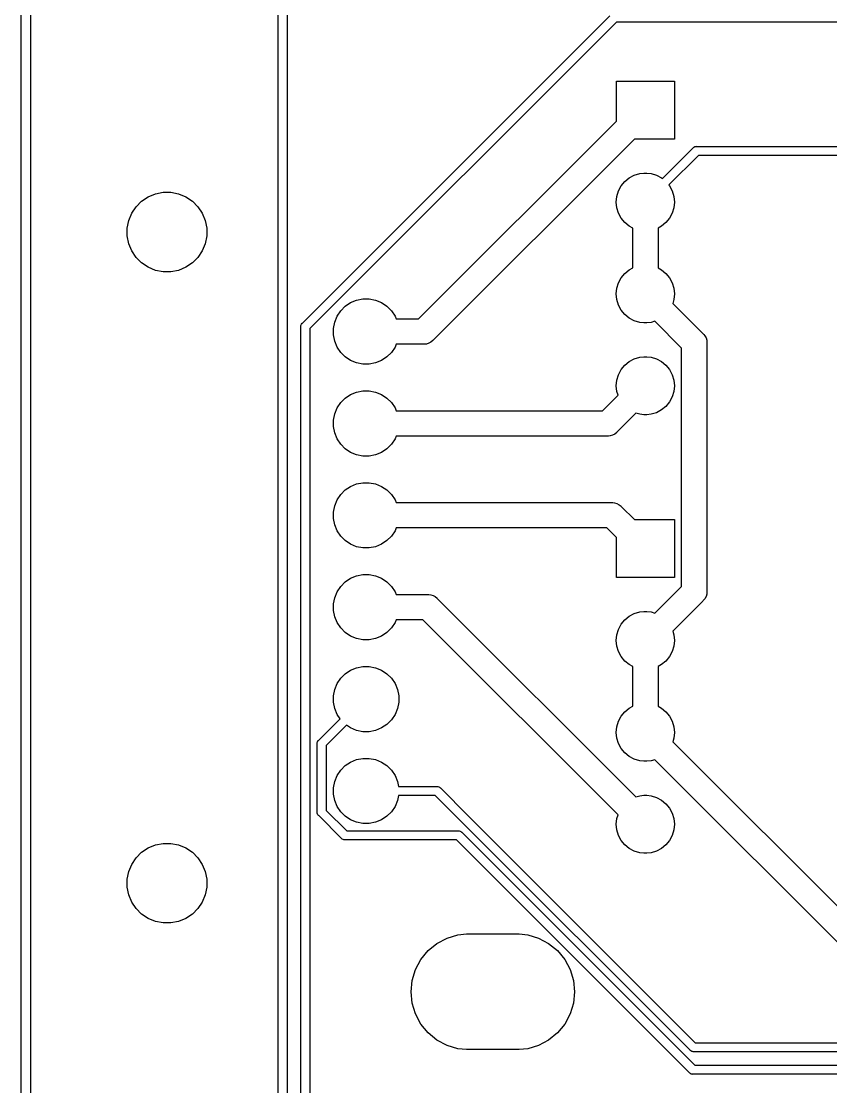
# Model space of a CAD drawing. Extents: x 0.8 to 4.31, y -4.31 to -0.81.
# Drawn here: x 0.796 to 1.677, y -3.135 to -1.975 of the extents above; entities that cross this region are included whole.
import ezdxf

# ---------------------------------------------------------------- set-up
doc = ezdxf.new("R2010")
doc.units = 0
doc.header["$MEASUREMENT"] = 0
doc.layers.add('BLACK', color=7, linetype='CONTINUOUS')

msp = doc.modelspace()

# ---------------------------------------------------------------- linework, layer by layer
at = {"layer": 'BLACK', "linetype": 'CONTINUOUS'}
for p, q in [((0.79626, -3.26361), (0.79626, -1.29867)), ((0.806103, -1.30046), (0.806103, -3.26181)), ((1.07572, -3.46366), (1.07572, -1.60358)), ((1.08556, -1.60537), (1.08556, -3.46366)), ((1.10194, -2.30388), (1.43649, -1.96933)), ((1.44345, -1.97629), (1.11017, -2.30957)), ((1.90455, -1.97629), (1.44345, -1.97629)), ((1.44352, -2.08406), (1.44352, -2.04055)), ((1.44352, -2.04055), (1.50651, -2.04055)), ((1.50651, -2.04055), (1.50651, -2.10354)), ((1.22836, -2.29921), (1.44352, -2.08406)), ((1.46301, -2.10354), (1.24429, -2.32226)), ((1.50651, -2.10354), (1.46301, -2.10354)), ((1.49357, -2.14653), (1.52707, -2.11303)), ((1.53276, -2.12126), (1.50053, -2.15349)), ((1.52707, -2.11303), (1.52723, -2.11284)), ((1.52723, -2.11284), (1.52764, -2.1125)), ((1.52764, -2.1125), (1.52798, -2.11223)), ((1.52798, -2.11223), (1.52883, -2.11177)), ((1.52883, -2.11177), (1.52976, -2.11149)), ((1.52976, -2.11149), (1.53048, -2.11142)), ((1.53048, -2.11142), (1.53072, -2.11139)), ((1.53048, -2.11142), (1.53048, -2.11142)), ((1.53072, -2.11139), (1.53097, -2.11142)), ((1.53097, -2.11142), (1.91871, -2.11142)), ((1.91872, -2.12126), (1.53276, -2.12126)), ((1.45743, -2.14573), (1.4629, -2.14281)), ((1.4629, -2.14281), (1.46884, -2.14101)), ((1.46884, -2.14101), (1.47347, -2.14055)), ((1.47347, -2.14055), (1.47656, -2.14055)), ((1.47656, -2.14055), (1.48119, -2.14101)), ((1.48119, -2.14101), (1.48713, -2.14281)), ((1.48713, -2.14281), (1.4926, -2.14573)), ((1.44578, -2.15994), (1.4487, -2.15446)), ((1.4487, -2.15446), (1.45264, -2.14967)), ((1.45264, -2.14967), (1.45743, -2.14573)), ((1.4926, -2.14573), (1.49357, -2.14653)), ((1.50053, -2.15349), (1.50133, -2.15446)), ((1.50133, -2.15446), (1.50426, -2.15994)), ((0.927118, -2.17109), (0.934211, -2.16635)), ((0.934211, -2.16635), (0.942092, -2.16308)), ((0.942092, -2.16308), (0.950459, -2.16142)), ((0.950459, -2.16142), (0.95899, -2.16142)), ((0.95899, -2.16142), (0.967357, -2.16308)), ((0.967357, -2.16308), (0.975238, -2.16635)), ((0.975238, -2.16635), (0.982331, -2.17109)), ((1.44337, -2.17205), (1.44398, -2.16587)), ((1.44398, -2.16587), (1.44578, -2.15994)), ((1.50426, -2.15994), (1.50606, -2.16587)), ((1.50606, -2.16587), (1.50666, -2.17205)), ((0.916346, -2.18421), (0.921086, -2.17712)), ((0.921086, -2.17712), (0.927118, -2.17109)), ((0.982331, -2.17109), (0.988363, -2.17712)), ((0.988363, -2.17712), (0.993103, -2.18421)), ((1.44398, -2.17822), (1.44337, -2.17205)), ((1.44578, -2.18416), (1.44398, -2.17822)), ((1.50606, -2.17822), (1.50426, -2.18416)), ((1.50666, -2.17205), (1.50606, -2.17822)), ((0.913082, -2.19209), (0.916346, -2.18421)), ((0.993103, -2.18421), (0.996367, -2.19209)), ((1.4487, -2.18963), (1.44578, -2.18416)), ((1.45264, -2.19443), (1.4487, -2.18963)), ((1.50133, -2.18963), (1.49739, -2.19443)), ((1.50426, -2.18416), (1.50133, -2.18963)), ((0.911417, -2.20046), (0.913082, -2.19209)), ((0.911417, -2.20899), (0.911417, -2.20046)), ((0.996367, -2.19209), (0.998031, -2.20046)), ((0.998031, -2.20046), (0.998031, -2.20899)), ((1.45743, -2.19836), (1.45264, -2.19443)), ((1.46124, -2.20039), (1.45743, -2.19836)), ((1.46124, -2.2437), (1.46124, -2.20039)), ((1.4926, -2.19836), (1.4888, -2.20039)), ((1.4888, -2.20039), (1.4888, -2.2437)), ((1.49739, -2.19443), (1.4926, -2.19836)), ((0.913082, -2.21736), (0.911417, -2.20899)), ((0.998031, -2.20899), (0.996367, -2.21736)), ((0.916346, -2.22524), (0.913082, -2.21736)), ((0.921086, -2.23233), (0.916346, -2.22524)), ((0.993103, -2.22524), (0.988363, -2.23233)), ((0.996367, -2.21736), (0.993103, -2.22524)), ((0.927118, -2.23836), (0.921086, -2.23233)), ((0.988363, -2.23233), (0.982331, -2.23836)), ((0.934211, -2.2431), (0.927118, -2.23836)), ((0.942092, -2.24637), (0.934211, -2.2431)), ((0.950459, -2.24803), (0.942092, -2.24637)), ((0.95899, -2.24803), (0.950459, -2.24803)), ((0.967357, -2.24637), (0.95899, -2.24803)), ((0.975238, -2.2431), (0.967357, -2.24637)), ((0.982331, -2.23836), (0.975238, -2.2431)), ((1.45264, -2.24967), (1.45743, -2.24573)), ((1.45743, -2.24573), (1.46124, -2.2437)), ((1.4888, -2.2437), (1.4926, -2.24573)), ((1.4926, -2.24573), (1.49739, -2.24967)), ((1.44398, -2.26587), (1.44578, -2.25994)), ((1.44578, -2.25994), (1.4487, -2.25446)), ((1.4487, -2.25446), (1.45264, -2.24967)), ((1.49739, -2.24967), (1.50133, -2.25446)), ((1.50133, -2.25446), (1.50426, -2.25994)), ((1.50426, -2.25994), (1.50606, -2.26587)), ((1.44337, -2.27205), (1.44398, -2.26587)), ((1.44398, -2.27822), (1.44337, -2.27205)), ((1.50606, -2.26587), (1.50666, -2.27205)), ((1.50666, -2.27205), (1.50606, -2.27822)), ((1.14863, -2.28542), (1.15444, -2.28153)), ((1.15444, -2.28153), (1.1609, -2.27886)), ((1.1609, -2.27886), (1.16776, -2.27749)), ((1.16776, -2.27749), (1.17476, -2.27749)), ((1.17476, -2.27749), (1.18161, -2.27886)), ((1.18161, -2.27886), (1.18808, -2.28153)), ((1.18808, -2.28153), (1.19389, -2.28542)), ((1.44578, -2.28416), (1.44398, -2.27822)), ((1.4487, -2.28963), (1.44578, -2.28416)), ((1.50606, -2.27822), (1.5048, -2.28235)), ((1.5048, -2.28235), (1.53743, -2.31497)), ((1.1398, -2.29618), (1.14369, -2.29036)), ((1.14369, -2.29036), (1.14863, -2.28542)), ((1.19389, -2.28542), (1.19883, -2.29036)), ((1.19883, -2.29036), (1.20272, -2.29618)), ((1.45264, -2.29443), (1.4487, -2.28963)), ((1.45743, -2.29836), (1.45264, -2.29443)), ((1.1003, -2.30753), (1.10033, -2.30729)), ((1.10033, -2.30729), (1.1004, -2.30656)), ((1.10033, -2.30729), (1.10033, -2.30729)), ((1.1004, -2.30656), (1.10068, -2.30563)), ((1.10068, -2.30563), (1.10114, -2.30478)), ((1.10114, -2.30478), (1.10175, -2.30403)), ((1.10175, -2.30403), (1.10194, -2.30388)), ((1.13576, -2.3095), (1.13712, -2.30264)), ((1.13712, -2.30264), (1.1398, -2.29618)), ((1.20272, -2.29618), (1.20398, -2.29921)), ((1.20398, -2.29921), (1.22836, -2.29921)), ((1.4629, -2.30129), (1.45743, -2.29836)), ((1.46884, -2.30309), (1.4629, -2.30129)), ((1.47347, -2.30354), (1.46884, -2.30309)), ((1.47656, -2.30354), (1.47347, -2.30354)), ((1.48119, -2.30309), (1.47656, -2.30354)), ((1.48532, -2.30184), (1.48119, -2.30309)), ((1.51439, -2.3309), (1.48532, -2.30184)), ((1.10033, -2.30777), (1.1003, -2.30753)), ((1.10033, -3.29005), (1.10033, -2.30777)), ((1.11017, -2.30957), (1.11017, -3.5708)), ((1.13576, -2.31649), (1.13576, -2.3095)), ((1.13712, -2.32335), (1.13576, -2.31649)), ((1.53743, -2.31497), (1.53796, -2.31541)), ((1.53796, -2.31541), (1.53868, -2.31629)), ((1.53868, -2.31629), (1.53968, -2.3175)), ((1.53968, -2.3175), (1.54096, -2.3199)), ((1.1398, -2.32981), (1.13712, -2.32335)), ((1.14369, -2.33562), (1.1398, -2.32981)), ((1.20272, -2.32981), (1.19883, -2.33562)), ((1.20398, -2.32677), (1.20272, -2.32981)), ((1.23339, -2.32677), (1.20398, -2.32677)), ((1.23407, -2.32684), (1.23339, -2.32677)), ((1.23475, -2.32677), (1.23407, -2.32684)), ((1.23677, -2.32657), (1.23475, -2.32677)), ((1.23475, -2.32677), (1.23475, -2.32677)), ((1.23937, -2.32578), (1.23677, -2.32657)), ((1.24176, -2.3245), (1.23937, -2.32578)), ((1.24386, -2.32278), (1.24176, -2.3245)), ((1.24429, -2.32226), (1.24386, -2.32278)), ((1.54096, -2.3199), (1.54175, -2.3225)), ((1.54175, -2.3225), (1.54201, -2.3252)), ((1.54201, -2.3252), (1.54194, -2.32587)), ((1.54194, -2.32587), (1.54194, -2.59539)), ((1.14863, -2.34057), (1.14369, -2.33562)), ((1.15444, -2.34445), (1.14863, -2.34057)), ((1.19389, -2.34057), (1.18808, -2.34445)), ((1.19883, -2.33562), (1.19389, -2.34057)), ((1.4629, -2.34281), (1.46884, -2.34101)), ((1.46884, -2.34101), (1.47347, -2.34055)), ((1.47347, -2.34055), (1.47656, -2.34055)), ((1.47656, -2.34055), (1.48119, -2.34101)), ((1.48119, -2.34101), (1.48713, -2.34281)), ((1.51439, -2.59036), (1.51439, -2.3309)), ((1.1609, -2.34713), (1.15444, -2.34445)), ((1.16776, -2.34849), (1.1609, -2.34713)), ((1.17476, -2.34849), (1.16776, -2.34849)), ((1.18161, -2.34713), (1.17476, -2.34849)), ((1.18808, -2.34445), (1.18161, -2.34713)), ((1.4487, -2.35446), (1.45264, -2.34967)), ((1.45264, -2.34967), (1.45743, -2.34573)), ((1.45743, -2.34573), (1.4629, -2.34281)), ((1.48713, -2.34281), (1.4926, -2.34573)), ((1.4926, -2.34573), (1.49739, -2.34967)), ((1.49739, -2.34967), (1.50133, -2.35446)), ((1.44398, -2.36587), (1.44578, -2.35994)), ((1.44578, -2.35994), (1.4487, -2.35446)), ((1.50133, -2.35446), (1.50426, -2.35994)), ((1.50426, -2.35994), (1.50606, -2.36587)), ((1.44337, -2.37205), (1.44398, -2.36587)), ((1.44398, -2.37822), (1.44337, -2.37205)), ((1.50606, -2.36587), (1.50666, -2.37205)), ((1.50666, -2.37205), (1.50606, -2.37822)), ((1.14369, -2.39036), (1.14863, -2.38542)), ((1.14863, -2.38542), (1.15444, -2.38153)), ((1.15444, -2.38153), (1.1609, -2.37886)), ((1.1609, -2.37886), (1.16776, -2.37749)), ((1.16776, -2.37749), (1.17476, -2.37749)), ((1.17476, -2.37749), (1.18161, -2.37886)), ((1.18161, -2.37886), (1.18808, -2.38153)), ((1.18808, -2.38153), (1.19389, -2.38542)), ((1.19389, -2.38542), (1.19883, -2.39036)), ((1.42836, -2.39921), (1.44523, -2.38235)), ((1.44523, -2.38235), (1.44398, -2.37822)), ((1.50426, -2.38416), (1.50133, -2.38963)), ((1.50606, -2.37822), (1.50426, -2.38416)), ((1.13712, -2.40264), (1.1398, -2.39618)), ((1.1398, -2.39618), (1.14369, -2.39036)), ((1.19883, -2.39036), (1.20272, -2.39618)), ((1.20272, -2.39618), (1.20398, -2.39921)), ((1.20398, -2.39921), (1.42836, -2.39921)), ((1.4926, -2.39836), (1.48713, -2.40129)), ((1.49739, -2.39443), (1.4926, -2.39836)), ((1.50133, -2.38963), (1.49739, -2.39443)), ((1.13576, -2.4095), (1.13712, -2.40264)), ((1.13576, -2.41649), (1.13576, -2.4095)), ((1.46471, -2.40184), (1.44429, -2.42226)), ((1.46884, -2.40309), (1.46471, -2.40184)), ((1.47347, -2.40354), (1.46884, -2.40309)), ((1.47656, -2.40354), (1.47347, -2.40354)), ((1.48119, -2.40309), (1.47656, -2.40354)), ((1.48713, -2.40129), (1.48119, -2.40309)), ((1.13712, -2.42335), (1.13576, -2.41649)), ((1.44386, -2.42278), (1.44176, -2.4245)), ((1.44429, -2.42226), (1.44386, -2.42278)), ((1.1398, -2.42981), (1.13712, -2.42335)), ((1.14369, -2.43562), (1.1398, -2.42981)), ((1.20272, -2.42981), (1.19883, -2.43562)), ((1.20398, -2.42677), (1.20272, -2.42981)), ((1.43339, -2.42677), (1.20398, -2.42677)), ((1.43407, -2.42684), (1.43339, -2.42677)), ((1.43475, -2.42677), (1.43407, -2.42684)), ((1.43677, -2.42657), (1.43475, -2.42677)), ((1.43475, -2.42677), (1.43475, -2.42677)), ((1.43937, -2.42578), (1.43677, -2.42657)), ((1.44176, -2.4245), (1.43937, -2.42578)), ((1.14863, -2.44057), (1.14369, -2.43562)), ((1.15444, -2.44445), (1.14863, -2.44057)), ((1.1609, -2.44713), (1.15444, -2.44445)), ((1.18808, -2.44445), (1.18161, -2.44713)), ((1.19389, -2.44057), (1.18808, -2.44445)), ((1.19883, -2.43562), (1.19389, -2.44057)), ((1.16776, -2.44849), (1.1609, -2.44713)), ((1.17476, -2.44849), (1.16776, -2.44849)), ((1.18161, -2.44713), (1.17476, -2.44849)), ((1.15444, -2.48153), (1.1609, -2.47886)), ((1.1609, -2.47886), (1.16776, -2.47749)), ((1.16776, -2.47749), (1.17476, -2.47749)), ((1.17476, -2.47749), (1.18161, -2.47886)), ((1.18161, -2.47886), (1.18808, -2.48153)), ((1.1398, -2.49618), (1.14369, -2.49036)), ((1.14369, -2.49036), (1.14863, -2.48542)), ((1.14863, -2.48542), (1.15444, -2.48153)), ((1.18808, -2.48153), (1.19389, -2.48542)), ((1.19389, -2.48542), (1.19883, -2.49036)), ((1.19883, -2.49036), (1.20272, -2.49618)), ((1.13576, -2.5095), (1.13712, -2.50264)), ((1.13712, -2.50264), (1.1398, -2.49618)), ((1.20272, -2.49618), (1.20398, -2.49921)), ((1.20398, -2.49921), (1.43812, -2.49921)), ((1.43812, -2.49921), (1.4388, -2.49915)), ((1.4388, -2.49915), (1.43947, -2.49921)), ((1.43947, -2.49921), (1.43947, -2.49921)), ((1.43947, -2.49921), (1.4415, -2.49941)), ((1.4415, -2.49941), (1.44409, -2.5002)), ((1.44409, -2.5002), (1.44649, -2.50148)), ((1.44649, -2.50148), (1.44859, -2.5032)), ((1.44859, -2.5032), (1.44902, -2.50373)), ((1.44902, -2.50373), (1.46301, -2.51772)), ((1.13576, -2.51649), (1.13576, -2.5095)), ((1.13712, -2.52335), (1.13576, -2.51649)), ((1.1398, -2.52981), (1.13712, -2.52335)), ((1.20398, -2.52677), (1.20272, -2.52981)), ((1.43309, -2.52677), (1.20398, -2.52677)), ((1.44352, -2.5372), (1.43309, -2.52677)), ((1.46301, -2.51772), (1.50651, -2.51772)), ((1.50651, -2.51772), (1.50651, -2.58071)), ((1.14369, -2.53562), (1.1398, -2.52981)), ((1.14863, -2.54057), (1.14369, -2.53562)), ((1.19883, -2.53562), (1.19389, -2.54057)), ((1.20272, -2.52981), (1.19883, -2.53562)), ((1.44352, -2.58071), (1.44352, -2.5372)), ((1.15444, -2.54445), (1.14863, -2.54057)), ((1.1609, -2.54713), (1.15444, -2.54445)), ((1.16776, -2.54849), (1.1609, -2.54713)), ((1.17476, -2.54849), (1.16776, -2.54849)), ((1.18161, -2.54713), (1.17476, -2.54849)), ((1.18808, -2.54445), (1.18161, -2.54713)), ((1.19389, -2.54057), (1.18808, -2.54445)), ((1.14369, -2.59036), (1.14863, -2.58542)), ((1.14863, -2.58542), (1.15444, -2.58153)), ((1.15444, -2.58153), (1.1609, -2.57886)), ((1.1609, -2.57886), (1.16776, -2.57749)), ((1.16776, -2.57749), (1.17476, -2.57749)), ((1.17476, -2.57749), (1.18161, -2.57886)), ((1.18161, -2.57886), (1.18808, -2.58153)), ((1.18808, -2.58153), (1.19389, -2.58542)), ((1.19389, -2.58542), (1.19883, -2.59036)), ((1.50651, -2.58071), (1.44352, -2.58071)), ((1.13712, -2.60264), (1.1398, -2.59618)), ((1.1398, -2.59618), (1.14369, -2.59036)), ((1.19883, -2.59036), (1.20272, -2.59618)), ((1.20272, -2.59618), (1.20398, -2.59921)), ((1.48532, -2.61942), (1.51439, -2.59036)), ((1.54201, -2.59606), (1.54175, -2.59876)), ((1.54194, -2.59539), (1.54201, -2.59606)), ((1.13576, -2.6095), (1.13712, -2.60264)), ((1.20398, -2.59921), (1.23812, -2.59921)), ((1.23812, -2.59921), (1.2388, -2.59915)), ((1.2388, -2.59915), (1.23947, -2.59921)), ((1.23947, -2.59921), (1.23947, -2.59921)), ((1.23947, -2.59921), (1.2415, -2.59941)), ((1.2415, -2.59941), (1.24409, -2.6002)), ((1.24409, -2.6002), (1.24649, -2.60148)), ((1.24649, -2.60148), (1.24859, -2.6032)), ((1.24859, -2.6032), (1.24902, -2.60373)), ((1.24902, -2.60373), (1.46471, -2.81942)), ((1.53743, -2.60628), (1.5048, -2.63891)), ((1.53796, -2.60585), (1.53743, -2.60628)), ((1.53839, -2.60533), (1.53796, -2.60585)), ((1.53968, -2.60376), (1.53839, -2.60533)), ((1.54096, -2.60136), (1.53968, -2.60376)), ((1.54175, -2.59876), (1.54096, -2.60136)), ((1.13576, -2.61649), (1.13576, -2.6095)), ((1.13712, -2.62335), (1.13576, -2.61649)), ((1.45743, -2.6229), (1.4629, -2.61997)), ((1.4629, -2.61997), (1.46884, -2.61817)), ((1.46884, -2.61817), (1.47347, -2.61772)), ((1.47347, -2.61772), (1.47656, -2.61772)), ((1.47656, -2.61772), (1.48119, -2.61817)), ((1.48119, -2.61817), (1.48532, -2.61942)), ((1.1398, -2.62981), (1.13712, -2.62335)), ((1.14369, -2.63562), (1.1398, -2.62981)), ((1.20272, -2.62981), (1.19883, -2.63562)), ((1.20398, -2.62677), (1.20272, -2.62981)), ((1.23309, -2.62677), (1.20398, -2.62677)), ((1.44523, -2.83891), (1.23309, -2.62677)), ((1.44578, -2.6371), (1.4487, -2.63163)), ((1.4487, -2.63163), (1.45264, -2.62683)), ((1.45264, -2.62683), (1.45743, -2.6229)), ((1.14863, -2.64057), (1.14369, -2.63562)), ((1.15444, -2.64445), (1.14863, -2.64057)), ((1.19389, -2.64057), (1.18808, -2.64445)), ((1.19883, -2.63562), (1.19389, -2.64057)), ((1.44337, -2.64921), (1.44398, -2.64304)), ((1.44398, -2.64304), (1.44578, -2.6371)), ((1.5048, -2.63891), (1.50606, -2.64304)), ((1.50606, -2.64304), (1.50666, -2.64921)), ((1.1609, -2.64713), (1.15444, -2.64445)), ((1.16776, -2.64849), (1.1609, -2.64713)), ((1.17476, -2.64849), (1.16776, -2.64849)), ((1.18161, -2.64713), (1.17476, -2.64849)), ((1.18808, -2.64445), (1.18161, -2.64713)), ((1.44398, -2.65539), (1.44337, -2.64921)), ((1.50666, -2.64921), (1.50606, -2.65539)), ((1.44578, -2.66132), (1.44398, -2.65539)), ((1.4487, -2.6668), (1.44578, -2.66132)), ((1.45264, -2.67159), (1.4487, -2.6668)), ((1.50133, -2.6668), (1.49739, -2.67159)), ((1.50426, -2.66132), (1.50133, -2.6668)), ((1.50606, -2.65539), (1.50426, -2.66132)), ((1.1609, -2.67886), (1.16776, -2.67749)), ((1.16776, -2.67749), (1.17476, -2.67749)), ((1.17476, -2.67749), (1.18161, -2.67886)), ((1.45743, -2.67553), (1.45264, -2.67159)), ((1.46124, -2.67756), (1.45743, -2.67553)), ((1.46124, -2.72086), (1.46124, -2.67756)), ((1.4926, -2.67553), (1.4888, -2.67756)), ((1.4888, -2.67756), (1.4888, -2.72086)), ((1.49739, -2.67159), (1.4926, -2.67553)), ((1.14369, -2.69036), (1.14863, -2.68542)), ((1.14863, -2.68542), (1.15444, -2.68153)), ((1.15444, -2.68153), (1.1609, -2.67886)), ((1.18161, -2.67886), (1.18808, -2.68153)), ((1.18808, -2.68153), (1.19389, -2.68542)), ((1.19389, -2.68542), (1.19883, -2.69036)), ((1.13712, -2.70264), (1.1398, -2.69618)), ((1.1398, -2.69618), (1.14369, -2.69036)), ((1.19883, -2.69036), (1.20272, -2.69618)), ((1.20272, -2.69618), (1.2054, -2.70264)), ((1.13576, -2.7095), (1.13712, -2.70264)), ((1.13576, -2.71649), (1.13576, -2.7095)), ((1.2054, -2.70264), (1.20676, -2.7095)), ((1.20676, -2.7095), (1.20676, -2.71649)), ((1.13712, -2.72335), (1.13576, -2.71649)), ((1.1398, -2.72981), (1.13712, -2.72335)), ((1.2054, -2.72335), (1.20272, -2.72981)), ((1.20676, -2.71649), (1.2054, -2.72335)), ((1.45264, -2.72683), (1.45743, -2.7229)), ((1.45743, -2.7229), (1.46124, -2.72086)), ((1.4888, -2.72086), (1.4926, -2.7229)), ((1.4926, -2.7229), (1.49739, -2.72683)), ((1.11966, -2.75764), (1.14288, -2.73441)), ((1.14288, -2.73441), (1.1398, -2.72981)), ((1.19883, -2.73562), (1.19389, -2.74057)), ((1.20272, -2.72981), (1.19883, -2.73562)), ((1.44578, -2.7371), (1.4487, -2.73163)), ((1.4487, -2.73163), (1.45264, -2.72683)), ((1.49739, -2.72683), (1.50133, -2.73163)), ((1.50133, -2.73163), (1.50426, -2.7371)), ((1.14984, -2.74137), (1.12789, -2.76333)), ((1.15444, -2.74445), (1.14984, -2.74137)), ((1.1609, -2.74713), (1.15444, -2.74445)), ((1.16776, -2.74849), (1.1609, -2.74713)), ((1.18161, -2.74713), (1.17476, -2.74849)), ((1.18808, -2.74445), (1.18161, -2.74713)), ((1.19389, -2.74057), (1.18808, -2.74445)), ((1.44337, -2.74921), (1.44398, -2.74304)), ((1.44398, -2.74304), (1.44578, -2.7371)), ((1.50426, -2.7371), (1.50606, -2.74304)), ((1.50606, -2.74304), (1.50666, -2.74921)), ((1.11811, -2.76032), (1.1184, -2.7594)), ((1.1184, -2.7594), (1.11885, -2.75854)), ((1.11885, -2.75854), (1.11931, -2.75798)), ((1.11931, -2.75798), (1.11947, -2.75779)), ((1.11931, -2.75798), (1.11931, -2.75798)), ((1.11947, -2.75779), (1.11966, -2.75764)), ((1.17476, -2.74849), (1.16776, -2.74849)), ((1.44398, -2.75539), (1.44337, -2.74921)), ((1.44578, -2.76132), (1.44398, -2.75539)), ((1.50606, -2.75539), (1.5048, -2.75951)), ((1.5048, -2.75951), (2.11389, -3.3686)), ((1.50666, -2.74921), (1.50606, -2.75539)), ((1.11802, -2.76129), (1.11811, -2.76032)), ((1.11804, -2.76153), (1.11802, -2.76129)), ((1.11804, -2.83593), (1.11804, -2.76153)), ((1.12789, -2.76333), (1.12789, -2.83414)), ((1.4487, -2.7668), (1.44578, -2.76132)), ((1.45264, -2.77159), (1.4487, -2.7668)), ((1.14863, -2.78542), (1.15444, -2.78153)), ((1.15444, -2.78153), (1.1609, -2.77886)), ((1.1609, -2.77886), (1.16776, -2.77749)), ((1.16776, -2.77749), (1.17476, -2.77749)), ((1.17476, -2.77749), (1.18161, -2.77886)), ((1.18161, -2.77886), (1.18808, -2.78153)), ((1.18808, -2.78153), (1.19389, -2.78542)), ((1.45743, -2.77553), (1.45264, -2.77159)), ((1.4629, -2.77845), (1.45743, -2.77553)), ((1.46884, -2.78025), (1.4629, -2.77845)), ((1.47347, -2.78071), (1.46884, -2.78025)), ((1.47656, -2.78071), (1.47347, -2.78071)), ((1.48119, -2.78025), (1.47656, -2.78071)), ((1.48532, -2.779), (1.48119, -2.78025)), ((2.10954, -3.40323), (1.48532, -2.779)), ((1.1398, -2.79618), (1.14369, -2.79036)), ((1.14369, -2.79036), (1.14863, -2.78542)), ((1.19389, -2.78542), (1.19883, -2.79036)), ((1.19883, -2.79036), (1.20272, -2.79618)), ((1.13576, -2.8095), (1.13712, -2.80264)), ((1.13712, -2.80264), (1.1398, -2.79618)), ((1.20272, -2.79618), (1.2054, -2.80264)), ((1.2054, -2.80264), (1.20648, -2.80807)), ((1.13576, -2.81649), (1.13576, -2.8095)), ((1.13712, -2.82335), (1.13576, -2.81649)), ((1.20648, -2.80807), (1.24814, -2.80807)), ((1.24814, -2.80807), (1.24838, -2.80805)), ((1.24838, -2.80805), (1.24862, -2.80807)), ((1.24862, -2.80807), (1.24862, -2.80807)), ((1.24862, -2.80807), (1.24934, -2.80814)), ((1.24934, -2.80814), (1.25027, -2.80842)), ((1.25027, -2.80842), (1.25112, -2.80888)), ((1.25112, -2.80888), (1.25187, -2.8095)), ((1.25187, -2.8095), (1.25203, -2.80968)), ((1.25203, -2.80968), (1.28261, -2.84026)), ((1.1398, -2.82981), (1.13712, -2.82335)), ((1.2054, -2.82335), (1.20272, -2.82981)), ((1.20648, -2.81791), (1.2054, -2.82335)), ((1.24634, -2.81791), (1.20648, -2.81791)), ((1.27565, -2.84722), (1.24634, -2.81791)), ((1.46471, -2.81942), (1.46884, -2.81817)), ((1.46884, -2.81817), (1.47347, -2.81772)), ((1.47347, -2.81772), (1.47656, -2.81772)), ((1.47656, -2.81772), (1.48119, -2.81817)), ((1.48119, -2.81817), (1.48713, -2.81997)), ((1.48713, -2.81997), (1.4926, -2.8229)), ((1.4926, -2.8229), (1.49739, -2.82683)), ((1.49739, -2.82683), (1.50133, -2.83163)), ((1.11802, -2.83617), (1.11804, -2.83593)), ((1.11804, -2.83641), (1.11802, -2.83617)), ((1.11804, -2.83642), (1.11804, -2.83641)), ((1.11811, -2.83714), (1.11804, -2.83642)), ((1.1184, -2.83807), (1.11811, -2.83714)), ((1.11885, -2.83892), (1.1184, -2.83807)), ((1.11947, -2.83967), (1.11885, -2.83892)), ((1.11966, -2.83982), (1.11947, -2.83967)), ((1.14443, -2.8646), (1.11966, -2.83982)), ((1.12789, -2.83414), (1.15012, -2.85637)), ((1.14369, -2.83562), (1.1398, -2.82981)), ((1.14863, -2.84057), (1.14369, -2.83562)), ((1.15444, -2.84445), (1.14863, -2.84057)), ((1.19389, -2.84057), (1.18808, -2.84445)), ((1.19883, -2.83562), (1.19389, -2.84057)), ((1.20272, -2.82981), (1.19883, -2.83562)), ((1.28261, -2.84026), (1.28261, -2.84026)), ((1.28261, -2.84026), (1.52929, -3.08694)), ((1.44398, -2.84304), (1.44523, -2.83891)), ((1.50133, -2.83163), (1.50426, -2.8371)), ((1.50426, -2.8371), (1.50606, -2.84304)), ((1.1609, -2.84713), (1.15444, -2.84445)), ((1.16776, -2.84849), (1.1609, -2.84713)), ((1.17476, -2.84849), (1.16776, -2.84849)), ((1.18161, -2.84713), (1.17476, -2.84849)), ((1.18808, -2.84445), (1.18161, -2.84713)), ((1.5236, -3.09517), (1.27565, -2.84722)), ((1.27565, -2.84722), (1.27565, -2.84722)), ((1.44337, -2.84921), (1.44398, -2.84304)), ((1.44398, -2.85539), (1.44337, -2.84921)), ((1.50606, -2.84304), (1.50666, -2.84921)), ((1.50666, -2.84921), (1.50606, -2.85539)), ((1.15012, -2.85637), (1.27138, -2.85637)), ((1.27138, -2.85637), (1.27162, -2.85634)), ((1.27162, -2.85634), (1.27186, -2.85637)), ((1.27186, -2.85637), (1.27186, -2.85637)), ((1.27186, -2.85637), (1.27258, -2.85644)), ((1.27258, -2.85644), (1.27351, -2.85672)), ((1.27351, -2.85672), (1.27436, -2.85718)), ((1.27436, -2.85718), (1.27511, -2.85779)), ((1.27511, -2.85779), (1.27527, -2.85798)), ((1.27527, -2.85798), (1.52884, -3.11155)), ((1.44578, -2.86132), (1.44398, -2.85539)), ((1.4487, -2.8668), (1.44578, -2.86132)), ((1.50426, -2.86132), (1.50133, -2.8668)), ((1.50606, -2.85539), (1.50426, -2.86132)), ((0.927118, -2.87975), (0.934211, -2.87501)), ((0.934211, -2.87501), (0.942092, -2.87174)), ((0.942092, -2.87174), (0.950459, -2.87008)), ((0.950459, -2.87008), (0.95899, -2.87008)), ((0.95899, -2.87008), (0.967357, -2.87174)), ((0.967357, -2.87174), (0.975238, -2.87501)), ((0.975238, -2.87501), (0.982331, -2.87975)), ((1.14458, -2.86478), (1.14443, -2.8646)), ((1.14477, -2.86494), (1.14458, -2.86478)), ((1.14523, -2.86532), (1.14477, -2.86494)), ((1.14477, -2.86494), (1.14477, -2.86494)), ((1.14533, -2.8654), (1.14523, -2.86532)), ((1.14619, -2.86586), (1.14533, -2.8654)), ((1.14711, -2.86614), (1.14619, -2.86586)), ((1.14784, -2.86621), (1.14711, -2.86614)), ((1.14808, -2.86623), (1.14784, -2.86621)), ((1.14784, -2.86621), (1.14784, -2.86621)), ((1.14832, -2.86621), (1.14808, -2.86623)), ((1.26958, -2.86621), (1.14832, -2.86621)), ((1.52315, -3.11978), (1.26958, -2.86621)), ((1.45264, -2.87159), (1.4487, -2.8668)), ((1.45743, -2.87553), (1.45264, -2.87159)), ((1.4629, -2.87845), (1.45743, -2.87553)), ((1.4926, -2.87553), (1.48713, -2.87845)), ((1.49739, -2.87159), (1.4926, -2.87553)), ((1.50133, -2.8668), (1.49739, -2.87159)), ((0.916346, -2.89287), (0.921086, -2.88578)), ((0.921086, -2.88578), (0.927118, -2.87975)), ((0.982331, -2.87975), (0.988363, -2.88578)), ((0.988363, -2.88578), (0.993103, -2.89287)), ((1.46884, -2.88025), (1.4629, -2.87845)), ((1.47347, -2.88071), (1.46884, -2.88025)), ((1.47656, -2.88071), (1.47347, -2.88071)), ((1.48119, -2.88025), (1.47656, -2.88071)), ((1.48713, -2.87845), (1.48119, -2.88025)), ((0.913082, -2.90075), (0.916346, -2.89287)), ((0.993103, -2.89287), (0.996367, -2.90075)), ((0.911417, -2.90912), (0.913082, -2.90075)), ((0.911417, -2.91765), (0.911417, -2.90912)), ((0.996367, -2.90075), (0.998031, -2.90912)), ((0.998031, -2.90912), (0.998031, -2.91765)), ((0.913082, -2.92602), (0.911417, -2.91765)), ((0.998031, -2.91765), (0.996367, -2.92602)), ((0.916346, -2.9339), (0.913082, -2.92602)), ((0.996367, -2.92602), (0.993103, -2.9339)), ((0.921086, -2.94099), (0.916346, -2.9339)), ((0.927118, -2.94702), (0.921086, -2.94099)), ((0.988363, -2.94099), (0.982331, -2.94702)), ((0.993103, -2.9339), (0.988363, -2.94099)), ((0.934211, -2.95176), (0.927118, -2.94702)), ((0.942092, -2.95503), (0.934211, -2.95176)), ((0.950459, -2.95669), (0.942092, -2.95503)), ((0.95899, -2.95669), (0.950459, -2.95669)), ((0.967357, -2.95503), (0.95899, -2.95669)), ((0.975238, -2.95176), (0.967357, -2.95503)), ((0.982331, -2.94702), (0.975238, -2.95176)), ((1.23871, -2.98674), (1.2483, -2.97887)), ((1.2483, -2.97887), (1.25924, -2.97302)), ((1.25924, -2.97302), (1.27112, -2.96942)), ((1.27112, -2.96942), (1.28037, -2.9685)), ((1.28037, -2.9685), (1.33774, -2.9685)), ((1.33774, -2.9685), (1.34699, -2.96942)), ((1.34699, -2.96942), (1.35887, -2.97302)), ((1.35887, -2.97302), (1.36981, -2.97887)), ((1.36981, -2.97887), (1.3794, -2.98674)), ((1.23084, -2.99633), (1.23871, -2.98674)), ((1.3794, -2.98674), (1.38728, -2.99633)), ((1.22499, -3.00727), (1.23084, -2.99633)), ((1.38728, -2.99633), (1.39312, -3.00727)), ((1.22138, -3.01915), (1.22499, -3.00727)), ((1.39312, -3.00727), (1.39673, -3.01915)), ((1.22017, -3.0315), (1.22138, -3.01915)), ((1.39673, -3.01915), (1.39794, -3.0315)), ((1.22138, -3.04384), (1.22017, -3.0315)), ((1.39794, -3.0315), (1.39673, -3.04384)), ((1.22499, -3.05572), (1.22138, -3.04384)), ((1.39673, -3.04384), (1.39312, -3.05572)), ((1.23084, -3.06666), (1.22499, -3.05572)), ((1.39312, -3.05572), (1.38728, -3.06666)), ((1.23871, -3.07625), (1.23084, -3.06666)), ((1.38728, -3.06666), (1.3794, -3.07625)), ((1.2483, -3.08413), (1.23871, -3.07625)), ((1.25924, -3.08997), (1.2483, -3.08413)), ((1.36981, -3.08413), (1.35887, -3.08997)), ((1.3794, -3.07625), (1.36981, -3.08413)), ((1.27112, -3.09358), (1.25924, -3.08997)), ((1.28037, -3.09449), (1.27112, -3.09358)), ((1.33774, -3.09449), (1.28037, -3.09449)), ((1.34699, -3.09358), (1.33774, -3.09449)), ((1.35887, -3.08997), (1.34699, -3.09358)), ((1.52375, -3.09536), (1.5236, -3.09517)), ((1.52394, -3.09551), (1.52375, -3.09536)), ((1.5245, -3.09598), (1.52394, -3.09551)), ((1.52394, -3.09551), (1.52394, -3.09551)), ((1.52929, -3.08694), (1.74122, -3.08694)), ((1.52536, -3.09643), (1.5245, -3.09598)), ((1.52628, -3.09671), (1.52536, -3.09643)), ((1.52701, -3.09679), (1.52628, -3.09671)), ((1.52725, -3.09681), (1.52701, -3.09679)), ((1.52701, -3.09679), (1.52701, -3.09679)), ((1.52749, -3.09679), (1.52725, -3.09681)), ((1.74122, -3.09679), (1.52749, -3.09679)), ((1.52884, -3.11155), (1.7842, -3.11155)), ((1.5233, -3.11997), (1.52315, -3.11978)), ((1.52349, -3.12012), (1.5233, -3.11997)), ((1.52395, -3.1205), (1.52349, -3.12012)), ((1.52349, -3.12012), (1.52349, -3.12012)), ((1.52405, -3.12058), (1.52395, -3.1205)), ((1.52491, -3.12104), (1.52405, -3.12058)), ((1.52584, -3.12132), (1.52491, -3.12104)), ((1.52656, -3.12139), (1.52584, -3.12132)), ((1.5268, -3.12142), (1.52656, -3.12139)), ((1.52656, -3.12139), (1.52656, -3.12139)), ((1.52704, -3.12139), (1.5268, -3.12142)), ((1.7842, -3.12139), (1.52704, -3.12139))]:
    msp.add_line(p, q, dxfattribs=at)

doc.saveas('drawing.dxf')
